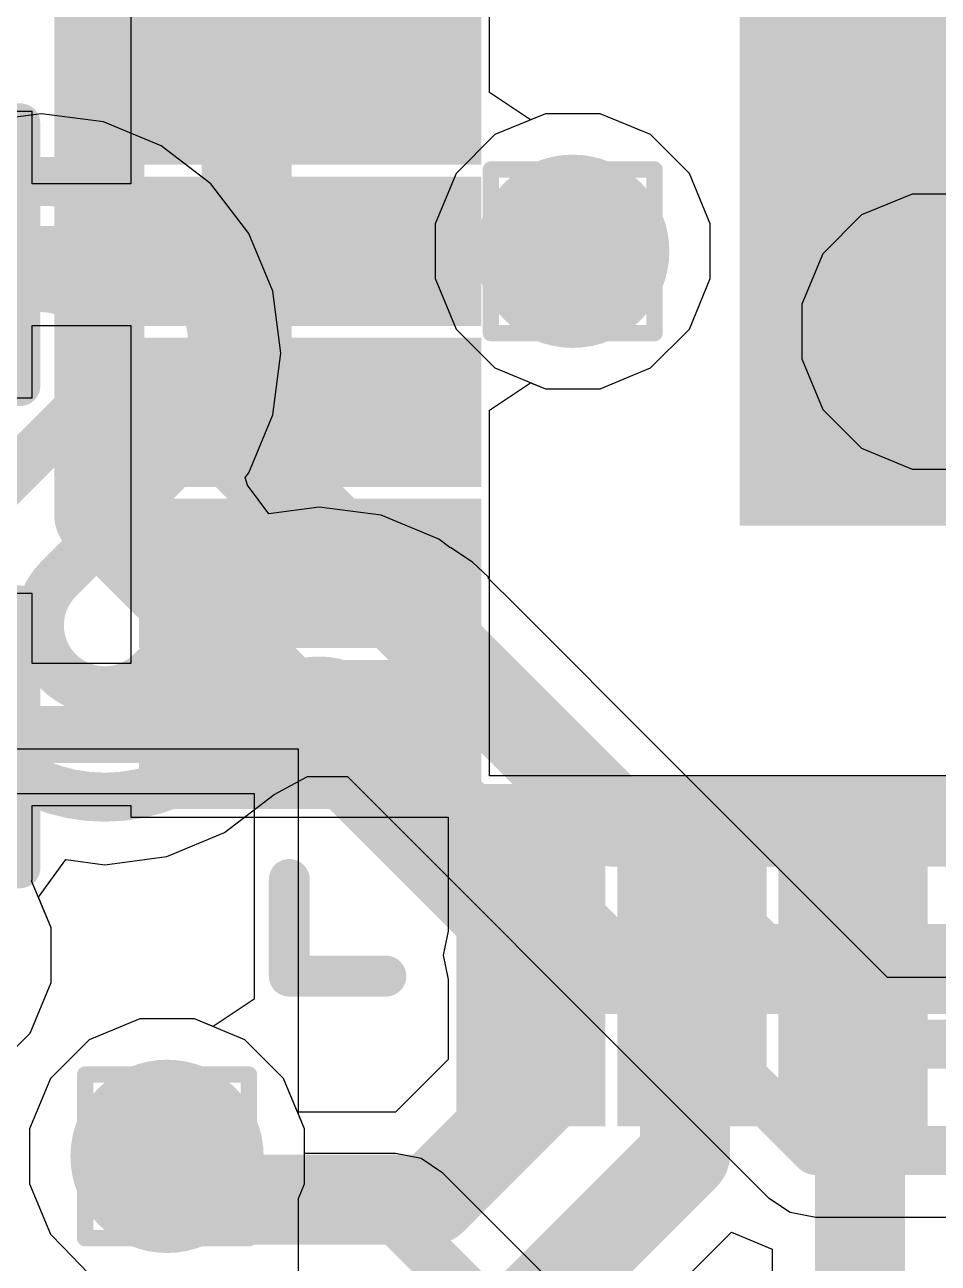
# Model space of a CAD drawing. Header units: inches. Extents: x -11 to 5433, y -4 to 5447.
# Drawn here: x 21.358 to 24.194, y 8.172 to 12.016 of the extents above; entities that cross this region are included whole.
import ezdxf

# ---------------------------------------------------------------- set-up
doc = ezdxf.new("R2010")
doc.units = ezdxf.units.IN
for name, color, linetype in [('Bottom Layer', 5, 'Continuous'), ('Drill Drawing', 1, 'Continuous'), ('Ground', 16, 'Continuous'), ('Power', 76, 'Continuous'), ('Top Layer', 1, 'Continuous'), ('Top Overlay', 2, 'Continuous'), ('Top Paste', 8, 'Continuous'), ('Top Solder', 216, 'Continuous'), ('Via Holes', 16, 'Continuous')]:
    doc.layers.add(name, color=color, linetype=linetype)

# ---------------------------------------------------------------- blocks, each defined once
blk = doc.blocks.new('64_VQFN__9_9__45')
at = {"layer": 'Top Layer'}
for points in [[(-3.00000035, 3.00000289), (3.00000035, 3.00000289), (3.00000035, -2.99999781), (-3.00000035, -2.99999781)], [(-4.865000429999999, -1.61999676), (-4.00499961, -1.61999676), (-4.00499961, -1.87999624), (-4.865000429999999, -1.87999624)], [(-4.865000429999999, -2.1199983), (-4.00499961, -2.1199983), (-4.00499961, -2.37999778), (-4.865000429999999, -2.37999778)], [(-4.865000429999999, -2.6199973), (-4.00499961, -2.6199973), (-4.00499961, -2.87999678), (-4.865000429999999, -2.87999678)], [(-4.865000429999999, -3.11999884), (-4.00499961, -3.11999884), (-4.00499961, -3.379998319999999), (-4.865000429999999, -3.379998319999999)], [(-4.865000429999999, -3.61999784), (-4.00499961, -3.61999784), (-4.00499961, -3.87999732), (-4.865000429999999, -3.87999732)], [(-3.87999986, -4.00499707), (-3.62000038, -4.00499707), (-3.62000038, -4.86499789), (-3.87999986, -4.86499789)], [(-3.38000086, -4.00499707), (-3.12000138, -4.00499707), (-3.12000138, -4.86499789), (-3.38000086, -4.86499789)], [(-2.87999932, -4.00499707), (-2.61999984, -4.00499707), (-2.61999984, -4.86499789), (-2.87999932, -4.86499789)]]:
    blk.add_hatch(color=1, dxfattribs=at).paths.add_polyline_path(points)
at = {"layer": 'Top Paste'}
for points in [[(-4.865000429999999, -1.61999676), (-4.00499961, -1.61999676), (-4.00499961, -1.87999624), (-4.865000429999999, -1.87999624)], [(-4.865000429999999, -2.1199983), (-4.00499961, -2.1199983), (-4.00499961, -2.37999778), (-4.865000429999999, -2.37999778)], [(-4.865000429999999, -2.6199973), (-4.00499961, -2.6199973), (-4.00499961, -2.87999678), (-4.865000429999999, -2.87999678)], [(-4.865000429999999, -3.11999884), (-4.00499961, -3.11999884), (-4.00499961, -3.379998319999999), (-4.865000429999999, -3.379998319999999)], [(-4.865000429999999, -3.61999784), (-4.00499961, -3.61999784), (-4.00499961, -3.87999732), (-4.865000429999999, -3.87999732)], [(-3.87999986, -4.00499707), (-3.62000038, -4.00499707), (-3.62000038, -4.86499789), (-3.87999986, -4.86499789)], [(-3.38000086, -4.00499707), (-3.12000138, -4.00499707), (-3.12000138, -4.86499789), (-3.38000086, -4.86499789)], [(-2.87999932, -4.00499707), (-2.61999984, -4.00499707), (-2.61999984, -4.86499789), (-2.87999932, -4.86499789)]]:
    blk.add_hatch(color=8, dxfattribs=at).paths.add_polyline_path(points)
at = {"layer": 'Top Solder'}
for points in [[(-3.10160035, 3.10160289), (3.10160035, 3.10160289), (3.10160035, -3.10159781), (-3.10160035, -3.10159781)], [(-4.96660043, -1.51839676), (-3.90339961, -1.51839676), (-3.90339961, -1.98159624), (-4.96660043, -1.98159624)], [(-4.96660043, -2.0183983), (-3.90339961, -2.0183983), (-3.90339961, -2.48159778), (-4.96660043, -2.48159778)], [(-4.96660043, -2.5183973), (-3.90339961, -2.5183973), (-3.90339961, -2.98159678), (-4.96660043, -2.98159678)], [(-4.96660043, -3.01839884), (-3.90339961, -3.01839884), (-3.90339961, -3.48159832), (-4.96660043, -3.48159832)], [(-4.96660043, -3.51839784), (-3.90339961, -3.51839784), (-3.90339961, -3.98159732), (-4.96660043, -3.98159732)], [(-3.98159986, -3.90339707), (-3.51840038, -3.90339707), (-3.51840038, -4.96659789), (-3.98159986, -4.96659789)], [(-3.48160086, -3.90339707), (-3.01840138, -3.90339707), (-3.01840138, -4.96659789), (-3.48160086, -4.96659789)], [(-2.98159932, -3.90339707), (-2.51839984, -3.90339707), (-2.51839984, -4.96659789), (-2.98159932, -4.96659789)]]:
    blk.add_hatch(color=216, dxfattribs=at).paths.add_polyline_path(points)
at = {"layer": 'Top Overlay'}
for points in [[(-4.50000116, -4.49999862, 0.127, 0.127, 0), (-4.50000116, -4.19999668, 0.127, 0.127, 0)], [(-4.50000116, -4.49999862, 0.127, 0.127, 0), (-4.19999922, -4.49999862, 0.127, 0.127, 0)]]:
    blk.add_lwpolyline(points, format="xyseb", dxfattribs=at)
for points in [[(-4.53175116, -4.19999668, 0.0635, 0.0635, 1), (-4.468251159999999, -4.19999668, 0.0635, 0.0635, 1)], [(-4.53175116, -4.49999862, 0.0635, 0.0635, 1), (-4.468251159999999, -4.49999862, 0.0635, 0.0635, 1)], [(-4.53175116, -4.49999862, 0.0635, 0.0635, 1), (-4.468251159999999, -4.49999862, 0.0635, 0.0635, 1)], [(-4.23174922, -4.49999862, 0.0635, 0.0635, 1), (-4.16824922, -4.49999862, 0.0635, 0.0635, 1)]]:
    blk.add_lwpolyline(points, format="xyseb", close=True, dxfattribs=at)
blk = doc.blocks.new('C___0402_184')
at = {"layer": 'Top Layer'}
for points in [[(-0.6985, -0.3175), (-0.6985, 0.3175), (-0.2412999999999999, 0.3175), (-0.2413, -0.3175)], [(0.2412999999999999, -0.3175), (0.2413, 0.3175), (0.6985, 0.3175), (0.6985, -0.3175)]]:
    blk.add_hatch(color=1, dxfattribs=at).paths.add_polyline_path(points)
at = {"layer": 'Top Paste'}
for points in [[(-0.6985, -0.3175), (-0.6985, 0.3175), (-0.2412999999999999, 0.3175), (-0.2413, -0.3175)], [(0.2412999999999999, -0.3175), (0.2413, 0.3175), (0.6985, 0.3175), (0.6985, -0.3175)]]:
    blk.add_hatch(color=8, dxfattribs=at).paths.add_polyline_path(points)
at = {"layer": 'Top Solder'}
for points in [[(-0.7584998799999999, -0.37749988), (-0.7584998799999999, 0.37749988), (-0.18130012, 0.37749988), (-0.18130012, -0.37749988)], [(0.18130012, -0.37749988), (0.18130012, 0.37749988), (0.7584998799999999, 0.37749988), (0.7584998799999999, -0.37749988)]]:
    blk.add_hatch(color=216, dxfattribs=at).paths.add_polyline_path(points)
at = {"layer": 'Top Overlay'}
for points in [[(-0.7874, -0.4064, 0.127, 0.127, 0), (-0.7874, 0.4064, 0.127, 0.127, 0)], [(-0.7874, 0.4064, 0.127, 0.127, 0), (-0.2794, 0.4064, 0.127, 0.127, 0)], [(0.2794, 0.4064, 0.127, 0.127, 0), (0.7874, 0.4064, 0.127, 0.127, 0)], [(0.7874, -0.4064, 0.127, 0.127, 0), (0.7874, 0.4064, 0.127, 0.127, 0)], [(-0.7874, -0.4064, 0.127, 0.127, 0), (-0.2794, -0.4064, 0.127, 0.127, 0)], [(0.2794, -0.4064, 0.127, 0.127, 0), (0.7874, -0.4064, 0.127, 0.127, 0)]]:
    blk.add_lwpolyline(points, format="xyseb", dxfattribs=at)
for points in [[(-0.8191499999999999, 0.4064, 0.0635, 0.0635, 1), (-0.7556499999999999, 0.4064, 0.0635, 0.0635, 1)], [(-0.8191499999999999, 0.4064, 0.0635, 0.0635, 1), (-0.7556499999999999, 0.4064, 0.0635, 0.0635, 1)], [(-0.31115, 0.4064, 0.0635, 0.0635, 1), (-0.24765, 0.4064, 0.0635, 0.0635, 1)], [(0.24765, 0.4064, 0.0635, 0.0635, 1), (0.31115, 0.4064, 0.0635, 0.0635, 1)], [(0.7556499999999999, 0.4064, 0.0635, 0.0635, 1), (0.8191499999999999, 0.4064, 0.0635, 0.0635, 1)], [(0.7556499999999999, 0.4064, 0.0635, 0.0635, 1), (0.8191499999999999, 0.4064, 0.0635, 0.0635, 1)], [(-0.8191499999999999, -0.4064, 0.0635, 0.0635, 1), (-0.7556499999999999, -0.4064, 0.0635, 0.0635, 1)], [(-0.8191499999999999, -0.4064, 0.0635, 0.0635, 1), (-0.7556499999999999, -0.4064, 0.0635, 0.0635, 1)], [(-0.31115, -0.4064, 0.0635, 0.0635, 1), (-0.24765, -0.4064, 0.0635, 0.0635, 1)], [(0.24765, -0.4064, 0.0635, 0.0635, 1), (0.31115, -0.4064, 0.0635, 0.0635, 1)], [(0.7556499999999999, -0.4064, 0.0635, 0.0635, 1), (0.8191499999999999, -0.4064, 0.0635, 0.0635, 1)], [(0.7556499999999999, -0.4064, 0.0635, 0.0635, 1), (0.8191499999999999, -0.4064, 0.0635, 0.0635, 1)]]:
    blk.add_lwpolyline(points, format="xyseb", close=True, dxfattribs=at)
blk = doc.blocks.new('C___0402_187')
at = {"layer": 'Top Layer'}
for points in [[(-0.6985, -0.3175), (-0.6985, 0.3175), (-0.2412999999999999, 0.3175), (-0.2413, -0.3175)], [(0.2412999999999999, -0.3175), (0.2413, 0.3175), (0.6985, 0.3175), (0.6985, -0.3175)]]:
    blk.add_hatch(color=1, dxfattribs=at).paths.add_polyline_path(points)
at = {"layer": 'Top Paste'}
for points in [[(-0.6985, -0.3175), (-0.6985, 0.3175), (-0.2412999999999999, 0.3175), (-0.2413, -0.3175)], [(0.2412999999999999, -0.3175), (0.2413, 0.3175), (0.6985, 0.3175), (0.6985, -0.3175)]]:
    blk.add_hatch(color=8, dxfattribs=at).paths.add_polyline_path(points)
at = {"layer": 'Top Solder'}
for points in [[(-0.7584998799999999, -0.37749988), (-0.7584998799999999, 0.37749988), (-0.18130012, 0.37749988), (-0.18130012, -0.37749988)], [(0.18130012, -0.37749988), (0.18130012, 0.37749988), (0.7584998799999999, 0.37749988), (0.7584998799999999, -0.37749988)]]:
    blk.add_hatch(color=216, dxfattribs=at).paths.add_polyline_path(points)
at = {"layer": 'Top Overlay'}
for points in [[(-0.7874, 0.4064, 0.127, 0.127, 0), (-0.7874, -0.4064, 0.127, 0.127, 0)], [(-0.2794, 0.4064, 0.127, 0.127, 0), (-0.7874, 0.4064, 0.127, 0.127, 0)], [(0.7874, 0.4064, 0.127, 0.127, 0), (0.2794, 0.4064, 0.127, 0.127, 0)], [(0.7874, 0.4064, 0.127, 0.127, 0), (0.7874, -0.4064, 0.127, 0.127, 0)], [(-0.2794, -0.4064, 0.127, 0.127, 0), (-0.7874, -0.4064, 0.127, 0.127, 0)], [(0.7874, -0.4064, 0.127, 0.127, 0), (0.2794, -0.4064, 0.127, 0.127, 0)]]:
    blk.add_lwpolyline(points, format="xyseb", dxfattribs=at)
for points in [[(-0.8191499999999999, 0.4064, 0.0635, 0.0635, 1), (-0.7556499999999999, 0.4064, 0.0635, 0.0635, 1)], [(-0.8191499999999999, 0.4064, 0.0635, 0.0635, 1), (-0.7556499999999999, 0.4064, 0.0635, 0.0635, 1)], [(-0.31115, 0.4064, 0.0635, 0.0635, 1), (-0.24765, 0.4064, 0.0635, 0.0635, 1)], [(0.24765, 0.4064, 0.0635, 0.0635, 1), (0.31115, 0.4064, 0.0635, 0.0635, 1)], [(0.7556499999999999, 0.4064, 0.0635, 0.0635, 1), (0.8191499999999999, 0.4064, 0.0635, 0.0635, 1)], [(0.7556499999999999, 0.4064, 0.0635, 0.0635, 1), (0.8191499999999999, 0.4064, 0.0635, 0.0635, 1)], [(-0.8191499999999999, -0.4064, 0.0635, 0.0635, 1), (-0.7556499999999999, -0.4064, 0.0635, 0.0635, 1)], [(-0.8191499999999999, -0.4064, 0.0635, 0.0635, 1), (-0.7556499999999999, -0.4064, 0.0635, 0.0635, 1)], [(-0.31115, -0.4064, 0.0635, 0.0635, 1), (-0.24765, -0.4064, 0.0635, 0.0635, 1)], [(0.24765, -0.4064, 0.0635, 0.0635, 1), (0.31115, -0.4064, 0.0635, 0.0635, 1)], [(0.7556499999999999, -0.4064, 0.0635, 0.0635, 1), (0.8191499999999999, -0.4064, 0.0635, 0.0635, 1)], [(0.7556499999999999, -0.4064, 0.0635, 0.0635, 1), (0.8191499999999999, -0.4064, 0.0635, 0.0635, 1)]]:
    blk.add_lwpolyline(points, format="xyseb", close=True, dxfattribs=at)

msp = doc.modelspace()

# ---------------------------------------------------------------- hatches: boundary and pattern name
at = {"layer": 'Bottom Layer'}
h = msp.add_hatch(color=5, dxfattribs=at)
edge = h.paths.add_edge_path()
edge.add_arc((23.05963384, 11.31305332), 0.2999994, 0, 360)
h = msp.add_hatch(color=5, dxfattribs=at)
edge = h.paths.add_edge_path()
edge.add_arc((24.1980339, 11.06375486), 0.2999994, 0, 360)
h = msp.add_hatch(color=5, dxfattribs=at)
edge = h.paths.add_edge_path()
edge.add_arc((21.80010118, 8.50365584), 0.2999994, 0, 360)
at = {"layer": 'Ground'}
h = msp.add_hatch(color=16, dxfattribs=at)
edge = h.paths.add_edge_path()
edge.add_arc((23.05963384, 11.31305332), 0.2999994, 0, 360)
h = msp.add_hatch(color=16, dxfattribs=at)
edge = h.paths.add_edge_path()
edge.add_arc((24.1980339, 11.06375486), 0.2999994, 0, 360)
h = msp.add_hatch(color=16, dxfattribs=at)
edge = h.paths.add_edge_path()
edge.add_arc((21.80010118, 8.50365584), 0.2999994, 0, 360)
at = {"layer": 'Power'}
h = msp.add_hatch(color=76, dxfattribs=at)
edge = h.paths.add_edge_path()
edge.add_arc((23.05963384, 11.31305332), 0.2999994, 0, 360)
h = msp.add_hatch(color=76, dxfattribs=at)
edge = h.paths.add_edge_path()
edge.add_arc((24.1980339, 11.06375486), 0.2999994, 0, 360)
h = msp.add_hatch(color=76, dxfattribs=at)
edge = h.paths.add_edge_path()
edge.add_arc((21.80010118, 8.50365584), 0.2999994, 0, 360)
at = {"layer": 'Top Layer'}
h = msp.add_hatch(color=1, dxfattribs=at)
edge = h.paths.add_edge_path()
edge.add_arc((23.05963384, 11.31305332), 0.2999994, 0, 360)
h = msp.add_hatch(color=1, dxfattribs=at)
edge = h.paths.add_edge_path()
edge.add_arc((24.1980339, 11.06375486), 0.2999994, 0, 360)
h = msp.add_hatch(color=1, dxfattribs=at)
edge = h.paths.add_edge_path()
edge.add_arc((21.80010118, 8.50365584), 0.2999994, 0, 360)
at = {"layer": 'Via Holes'}
h = msp.add_hatch(color=7, dxfattribs=at)
edge = h.paths.add_edge_path()
edge.add_arc((23.05963384, 11.31305332), 0.1499997, 0, 360)
h = msp.add_hatch(color=7, dxfattribs=at)
edge = h.paths.add_edge_path()
edge.add_arc((24.1980339, 11.06375486), 0.1499997, 0, 360)
h = msp.add_hatch(color=7, dxfattribs=at)
edge = h.paths.add_edge_path()
edge.add_arc((21.80010118, 8.50365584), 0.1499997, 0, 360)

# ---------------------------------------------------------------- linework, layer by layer
at = {"layer": 'Bottom Layer'}
for points in [[(21.58974854, 10.4936798, 0.2794, 0.2794, 0), (21.58974854, 12.35539058, 0.2794, 0.2794, 0)], [(22.04694854, 10.68305712, 0.2794, 0.2794, 0), (22.04694854, 12.16601326, 0.2794, 0.2794, 0)], [(22.04694854, 10.68305712, 0.2794, 0.2794, 0), (23.18777176, 9.5422339, 0.2794, 0.2794, 0)], [(21.58974854, 10.4936798, 0.2794, 0.2794, 0), (22.99839444, 9.085033899999999, 0.2794, 0.2794, 0)], [(23.18777176, 9.5422339, 0.2794, 0.2794, 0), (28.25331154, 9.5422339, 0.2794, 0.2794, 0)], [(22.99839444, 9.085033899999999, 0.2794, 0.2794, 0), (34.25203208, 9.085033899999999, 0.2794, 0.2794, 0)]]:
    msp.add_lwpolyline(points, format="xyseb", dxfattribs=at)
for points in [[(21.97709854, 10.68305712, 0.1397, 0.1397, 1), (22.11679854, 10.68305712, 0.1397, 0.1397, 1)], [(21.97709854, 10.68305712, 0.1397, 0.1397, 1), (22.11679854, 10.68305712, 0.1397, 0.1397, 1)], [(21.51989854, 10.4936798, 0.1397, 0.1397, 1), (21.65959854, 10.4936798, 0.1397, 0.1397, 1)], [(21.51989854, 10.4936798, 0.1397, 0.1397, 1), (21.65959854, 10.4936798, 0.1397, 0.1397, 1)], [(23.11792176, 9.5422339, 0.1397, 0.1397, 1), (23.25762176, 9.5422339, 0.1397, 0.1397, 1)], [(23.11792176, 9.5422339, 0.1397, 0.1397, 1), (23.25762176, 9.5422339, 0.1397, 0.1397, 1)], [(22.92854444, 9.085033899999999, 0.1397, 0.1397, 1), (23.06824444, 9.085033899999999, 0.1397, 0.1397, 1)], [(22.92854444, 9.085033899999999, 0.1397, 0.1397, 1), (23.06824444, 9.085033899999999, 0.1397, 0.1397, 1)]]:
    msp.add_lwpolyline(points, format="xyseb", close=True, dxfattribs=at)
at = {"layer": 'Drill Drawing'}
for points in [[(22.80563384, 11.56705332, 0.0508, 0.0508, 0), (23.31363384, 11.56705332, 0.0508, 0.0508, 0)], [(22.80563384, 11.05905332, 0.0508, 0.0508, 0), (22.80563384, 11.56705332, 0.0508, 0.0508, 0)], [(23.31363384, 11.05905332, 0.0508, 0.0508, 0), (23.31363384, 11.56705332, 0.0508, 0.0508, 0)], [(22.90723384, 11.46545332, 0.0508, 0.0508, 0), (23.21203384, 11.46545332, 0.0508, 0.0508, 0)], [(22.90723384, 11.16065332, 0.0508, 0.0508, 0), (22.90723384, 11.46545332, 0.0508, 0.0508, 0)], [(23.21203384, 11.16065332, 0.0508, 0.0508, 0), (23.21203384, 11.46545332, 0.0508, 0.0508, 0)], [(23.9440339, 11.31775486, 0.0508, 0.0508, 0), (24.4520339, 11.31775486, 0.0508, 0.0508, 0)], [(23.9440339, 10.80975486, 0.0508, 0.0508, 0), (23.9440339, 11.31775486, 0.0508, 0.0508, 0)], [(24.0456339, 11.21615486, 0.0508, 0.0508, 0), (24.3504339, 11.21615486, 0.0508, 0.0508, 0)], [(24.0456339, 10.91135486, 0.0508, 0.0508, 0), (24.0456339, 11.21615486, 0.0508, 0.0508, 0)], [(22.90723384, 11.16065332, 0.0508, 0.0508, 0), (23.21203384, 11.16065332, 0.0508, 0.0508, 0)], [(22.80563384, 11.05905332, 0.0508, 0.0508, 0), (23.31363384, 11.05905332, 0.0508, 0.0508, 0)], [(24.0456339, 10.91135486, 0.0508, 0.0508, 0), (24.3504339, 10.91135486, 0.0508, 0.0508, 0)], [(23.9440339, 10.80975486, 0.0508, 0.0508, 0), (24.4520339, 10.80975486, 0.0508, 0.0508, 0)], [(21.54610118, 8.757655839999998, 0.0508, 0.0508, 0), (22.05410118, 8.757655839999998, 0.0508, 0.0508, 0)], [(21.54610118, 8.249655839999999, 0.0508, 0.0508, 0), (21.54610118, 8.757655839999998, 0.0508, 0.0508, 0)], [(22.05410118, 8.249655839999999, 0.0508, 0.0508, 0), (22.05410118, 8.757655839999998, 0.0508, 0.0508, 0)], [(21.64770118, 8.65605584, 0.0508, 0.0508, 0), (21.95250118, 8.65605584, 0.0508, 0.0508, 0)], [(21.64770118, 8.35125584, 0.0508, 0.0508, 0), (21.64770118, 8.65605584, 0.0508, 0.0508, 0)], [(21.95250118, 8.35125584, 0.0508, 0.0508, 0), (21.95250118, 8.65605584, 0.0508, 0.0508, 0)], [(21.64770118, 8.35125584, 0.0508, 0.0508, 0), (21.95250118, 8.35125584, 0.0508, 0.0508, 0)], [(21.54610118, 8.249655839999999, 0.0508, 0.0508, 0), (22.05410118, 8.249655839999999, 0.0508, 0.0508, 0)]]:
    msp.add_lwpolyline(points, format="xyseb", dxfattribs=at)
for points in [[(22.79293384, 11.56705332, 0.0254, 0.0254, 1), (22.81833384, 11.56705332, 0.0254, 0.0254, 1)], [(22.79293384, 11.56705332, 0.0254, 0.0254, 1), (22.81833384, 11.56705332, 0.0254, 0.0254, 1)], [(23.30093384, 11.56705332, 0.0254, 0.0254, 1), (23.32633384, 11.56705332, 0.0254, 0.0254, 1)], [(23.30093384, 11.56705332, 0.0254, 0.0254, 1), (23.32633384, 11.56705332, 0.0254, 0.0254, 1)], [(22.89453384, 11.46545332, 0.0254, 0.0254, 1), (22.91993384, 11.46545332, 0.0254, 0.0254, 1)], [(22.89453384, 11.46545332, 0.0254, 0.0254, 1), (22.91993384, 11.46545332, 0.0254, 0.0254, 1)], [(23.19933384, 11.46545332, 0.0254, 0.0254, 1), (23.22473384, 11.46545332, 0.0254, 0.0254, 1)], [(23.19933384, 11.46545332, 0.0254, 0.0254, 1), (23.22473384, 11.46545332, 0.0254, 0.0254, 1)], [(23.9313339, 11.31775486, 0.0254, 0.0254, 1), (23.9567339, 11.31775486, 0.0254, 0.0254, 1)], [(23.9313339, 11.31775486, 0.0254, 0.0254, 1), (23.9567339, 11.31775486, 0.0254, 0.0254, 1)], [(24.0329339, 11.21615486, 0.0254, 0.0254, 1), (24.0583339, 11.21615486, 0.0254, 0.0254, 1)], [(24.0329339, 11.21615486, 0.0254, 0.0254, 1), (24.0583339, 11.21615486, 0.0254, 0.0254, 1)], [(22.89453384, 11.16065332, 0.0254, 0.0254, 1), (22.91993384, 11.16065332, 0.0254, 0.0254, 1)], [(22.89453384, 11.16065332, 0.0254, 0.0254, 1), (22.91993384, 11.16065332, 0.0254, 0.0254, 1)], [(23.19933384, 11.16065332, 0.0254, 0.0254, 1), (23.22473384, 11.16065332, 0.0254, 0.0254, 1)], [(23.19933384, 11.16065332, 0.0254, 0.0254, 1), (23.22473384, 11.16065332, 0.0254, 0.0254, 1)], [(22.79293384, 11.05905332, 0.0254, 0.0254, 1), (22.81833384, 11.05905332, 0.0254, 0.0254, 1)], [(22.79293384, 11.05905332, 0.0254, 0.0254, 1), (22.81833384, 11.05905332, 0.0254, 0.0254, 1)], [(23.30093384, 11.05905332, 0.0254, 0.0254, 1), (23.32633384, 11.05905332, 0.0254, 0.0254, 1)], [(23.30093384, 11.05905332, 0.0254, 0.0254, 1), (23.32633384, 11.05905332, 0.0254, 0.0254, 1)], [(24.0329339, 10.91135486, 0.0254, 0.0254, 1), (24.0583339, 10.91135486, 0.0254, 0.0254, 1)], [(24.0329339, 10.91135486, 0.0254, 0.0254, 1), (24.0583339, 10.91135486, 0.0254, 0.0254, 1)], [(23.9313339, 10.80975486, 0.0254, 0.0254, 1), (23.9567339, 10.80975486, 0.0254, 0.0254, 1)], [(23.9313339, 10.80975486, 0.0254, 0.0254, 1), (23.9567339, 10.80975486, 0.0254, 0.0254, 1)], [(21.53340118, 8.757655839999998, 0.0254, 0.0254, 1), (21.55880118, 8.757655839999998, 0.0254, 0.0254, 1)], [(21.53340118, 8.757655839999998, 0.0254, 0.0254, 1), (21.55880118, 8.757655839999998, 0.0254, 0.0254, 1)], [(22.04140118, 8.757655839999998, 0.0254, 0.0254, 1), (22.06680118, 8.757655839999998, 0.0254, 0.0254, 1)], [(22.04140118, 8.757655839999998, 0.0254, 0.0254, 1), (22.06680118, 8.757655839999998, 0.0254, 0.0254, 1)], [(21.63500118, 8.65605584, 0.0254, 0.0254, 1), (21.66040118, 8.65605584, 0.0254, 0.0254, 1)], [(21.63500118, 8.65605584, 0.0254, 0.0254, 1), (21.66040118, 8.65605584, 0.0254, 0.0254, 1)], [(21.93980118, 8.65605584, 0.0254, 0.0254, 1), (21.96520118, 8.65605584, 0.0254, 0.0254, 1)], [(21.93980118, 8.65605584, 0.0254, 0.0254, 1), (21.96520118, 8.65605584, 0.0254, 0.0254, 1)], [(21.63500118, 8.35125584, 0.0254, 0.0254, 1), (21.66040118, 8.35125584, 0.0254, 0.0254, 1)], [(21.63500118, 8.35125584, 0.0254, 0.0254, 1), (21.66040118, 8.35125584, 0.0254, 0.0254, 1)], [(21.93980118, 8.35125584, 0.0254, 0.0254, 1), (21.96520118, 8.35125584, 0.0254, 0.0254, 1)], [(21.93980118, 8.35125584, 0.0254, 0.0254, 1), (21.96520118, 8.35125584, 0.0254, 0.0254, 1)], [(21.53340118, 8.249655839999999, 0.0254, 0.0254, 1), (21.55880118, 8.249655839999999, 0.0254, 0.0254, 1)], [(21.53340118, 8.249655839999999, 0.0254, 0.0254, 1), (21.55880118, 8.249655839999999, 0.0254, 0.0254, 1)], [(22.04140118, 8.249655839999999, 0.0254, 0.0254, 1), (22.06680118, 8.249655839999999, 0.0254, 0.0254, 1)], [(22.04140118, 8.249655839999999, 0.0254, 0.0254, 1), (22.06680118, 8.249655839999999, 0.0254, 0.0254, 1)]]:
    msp.add_lwpolyline(points, format="xyseb", close=True, dxfattribs=at)
at = {"layer": 'Ground'}
for p, q in [((21.41056424, 11.74020512), (21.21827354, 11.71488894)), ((21.60285494, 11.71488894), (21.41056424, 11.74020512)), ((22.97469878, 11.74005272), (22.8177598, 11.67504396)), ((23.1445689, 11.74005272), (22.97469878, 11.74005272)), ((23.30150788, 11.67504396), (23.1445689, 11.74005272)), ((21.78203924, 11.6406676), (21.60285494, 11.71488894)), ((22.8177598, 11.67504396), (22.6976432, 11.55492736)), ((23.42162448, 11.55492736), (23.30150788, 11.67504396)), ((21.93591244, 11.52260078), (21.78203924, 11.6406676)), ((22.6976432, 11.55492736), (22.63263444, 11.39798838)), ((23.48663324, 11.39798838), (23.42162448, 11.55492736)), ((22.05397926, 11.36872758), (21.93591244, 11.52260078)), ((22.63263444, 11.39798838), (22.63263444, 11.22811826)), ((23.48663324, 11.22811826), (23.48663324, 11.39798838)), ((22.1282006, 11.18954328), (22.05397926, 11.36872758)), ((22.63263444, 11.22811826), (22.6976432, 11.07117928)), ((23.42162448, 11.07117928), (23.48663324, 11.22811826)), ((22.15351678, 10.99725258), (22.1282006, 11.18954328)), ((22.6976432, 11.07117928), (22.8177598, 10.95106268)), ((23.30150788, 10.95106268), (23.42162448, 11.07117928)), ((22.1282006, 10.80496188), (22.15351678, 10.99725258)), ((22.8177598, 10.95106268), (22.97469878, 10.88605392)), ((23.1445689, 10.88605392), (23.30150788, 10.95106268)), ((22.97469878, 10.88605392), (23.1445689, 10.88605392)), ((22.05397926, 10.62577758), (22.1282006, 10.80496188)), ((22.04256704, 10.61090334), (22.05397926, 10.62577758)), ((22.05019212, 10.58723308), (22.04256704, 10.61090334)), ((22.11623974, 10.49829244), (22.05019212, 10.58723308)), ((22.27265548, 10.51888676), (22.11623974, 10.49829244)), ((22.46494618, 10.49357058), (22.27265548, 10.51888676)), ((22.64413048, 10.41934924), (22.46494618, 10.49357058)), ((22.67790232, 10.39343616), (22.64413048, 10.41934924)), ((22.6807522, 10.39286974), (22.67790232, 10.39343616)), ((22.74797076, 10.34796508), (22.6807522, 10.39286974)), ((22.79800876, 10.30128242), (22.74797076, 10.34796508)), ((22.79632728, 10.29960094), (22.79800876, 10.30128242)), ((22.8859334, 10.20999228), (22.79632728, 10.29960094)), ((23.34862234, 9.7473008), (22.8859334, 10.20999228)), ((23.34862996, 9.747295719999999), (23.34862234, 9.7473008)), ((23.47087, 9.625053139999999), (23.34862996, 9.747295719999999)), ((22.13223412, 9.626526339999998), (22.23589406, 9.68288132)), ((22.23589406, 9.68288132), (22.36007974, 9.68288132)), ((22.36007974, 9.68288132), (22.82214892, 9.22081214)), ((21.97836346, 9.50846206), (22.13223412, 9.626526339999998)), ((23.47090048, 9.62503282), (23.47087, 9.625053139999999)), ((24.03685312, 9.059080179999999), (23.47090048, 9.62503282)), ((21.79917916, 9.43424072), (21.97836346, 9.50846206)), ((21.40054394, 9.30799256), (21.48590064, 9.42485288)), ((21.48590064, 9.42485288), (21.60688846, 9.40892454)), ((21.60688846, 9.40892454), (21.79917916, 9.43424072)), ((21.4398987, 9.212988939999999), (21.40054394, 9.30799256)), ((21.4398987, 9.04311882), (21.4398987, 9.212988939999999)), ((22.82214892, 9.22081214), (22.82216416, 9.22080198)), ((22.82216416, 9.22080198), (22.9444042, 9.09856448)), ((22.9444042, 9.09856448), (22.94441436, 9.098549239999999)), ((22.94441436, 9.098549239999999), (23.66776318, 8.375200419999999)), ((21.37488994, 8.886179839999999), (21.4398987, 9.04311882)), ((24.9715147, 9.059080179999999), (24.03685312, 9.059080179999999)), ((21.71516612, 8.930655239999998), (21.55822714, 8.865646479999999)), ((21.88503624, 8.930655239999998), (21.71516612, 8.930655239999998)), ((22.04197522, 8.865646479999999), (21.88503624, 8.930655239999998)), ((21.25477334, 8.76606324), (21.37488994, 8.886179839999999)), ((21.55822714, 8.865646479999999), (21.43811054, 8.74552988)), ((22.16209182, 8.74552988), (22.04197522, 8.865646479999999)), ((21.43811054, 8.74552988), (21.37310178, 8.588590899999998)), ((22.22710058, 8.588590899999998), (22.16209182, 8.74552988)), ((21.37310178, 8.588590899999998), (21.37310178, 8.41872078)), ((22.22710058, 8.51243662), (22.22710058, 8.588590899999998)), ((22.50981782, 8.51243662), (22.22710058, 8.51243662)), ((22.50983052, 8.51243916), (22.50981782, 8.51243662)), ((22.58911662, 8.496665759999999), (22.50983052, 8.51243916)), ((22.6563301, 8.45175602), (22.58911662, 8.496665759999999)), ((23.27026334, 7.83782024), (22.6563301, 8.45175602)), ((21.37310178, 8.41872078), (21.43811054, 8.2617818)), ((23.66776318, 8.375200419999999), (23.73497666, 8.33029068)), ((23.73497666, 8.33029068), (23.81426276, 8.314517279999999)), ((23.81426276, 8.314517279999999), (23.81427546, 8.31451982)), ((23.81427546, 8.31451982), (25.19409236, 8.31451982)), ((21.43811054, 8.2617818), (21.47676934, 8.223123)), ((21.47676934, 8.223123), (21.55676918, 8.14015644))]:
    msp.add_line(p, q, dxfattribs=at)
for points in [[(21.03339456, 11.37441972, 0.1524, 0.1524, -0.4142175073074995), (21.78773392, 11.37441972, 0.1524, 0.1524, 0)], [(21.78773392, 11.37441972, 0.1524, 0.1524, -0.4142145486023437), (21.78773392, 10.6200829, 0.1524, 0.1524, 0)], [(21.2675089, 11.14156522, 0.1524, 0.1524, -0.41294042440532), (21.55425204, 11.14093784, 0.1524, 0.1524, 0)], [(21.55425204, 11.14093784, 0.1524, 0.1524, -0.4142161512121741), (21.5542495, 10.85356732, 0.1524, 0.1524, 0)], [(21.22971878, 10.52903914, 0.1524, 0.1524, 0), (21.5542495, 10.85356732, 0.1524, 0.1524, 0)], [(21.4632032, 10.29555472, 0.1524, 0.1524, 0), (21.78773392, 10.6200829, 0.1524, 0.1524, 0)], [(21.8954858, 10.1531039, 0.1524, 0.1524, -0.3742973214153039), (22.59427536, 10.20146042, 0.1524, 0.1524, 0)], [(21.75057372, 10.00818928, 0.1524, 0.1524, -0.9999867418257857), (21.46320066, 10.29555472, 0.1524, 0.1524, 0)], [(21.46320066, 10.29555472, 0.1524, 0.1524, 0), (21.4632032, 10.29555472, 0.1524, 0.1524, 0)], [(22.59427536, 10.20146042, 0.1524, 0.1524, 0), (22.6014661, 10.20146042, 0.1524, 0.1524, 0)], [(22.6014661, 10.20146042, 0.1524, 0.1524, 0), (22.64968546, 10.15324106, 0.1524, 0.1524, 0)], [(21.75057372, 10.00818928, 0.1524, 0.1524, 0), (21.8954858, 10.15310136, 0.1524, 0.1524, 0)], [(21.8954858, 10.15310136, 0.1524, 0.1524, 0), (21.8954858, 10.1531039, 0.1524, 0.1524, 0)], [(22.64968292, 10.1532436, 0.1524, 0.1524, -9.175670784621713e-05), (22.64982262, 10.1531039, 0.1524, 0.1524, 0)], [(22.64982262, 10.1531039, 0.1524, 0.1524, 0), (23.20213038, 9.60079614, 0.1524, 0.1524, 0)], [(22.12897022, 9.91961948, 0.1524, 0.1524, -0.4152443090914809), (22.41684366, 9.919116559999999, 0.1524, 0.1524, 0)], [(21.9840556, 9.774707399999999, 0.1524, 0.1524, 0), (22.12896768, 9.91961948, 0.1524, 0.1524, 0)], [(22.12896768, 9.91961948, 0.1524, 0.1524, 0), (22.12897022, 9.91961948, 0.1524, 0.1524, 0)], [(22.41719418, 9.918768579999998, 0.1524, 0.1524, -0.0007506422168789914), (22.41684366, 9.919116559999999, 0.1524, 0.1524, 0)], [(22.41719418, 9.91876604, 0.1524, 0.1524, 0), (22.9686485, 9.36731172, 0.1524, 0.1524, 0)], [(21.9840556, 9.774707399999999, 0.1524, 0.1524, -0.41387039534664), (21.23016328, 9.774265439999999, 0.1524, 0.1524, 0)], [(23.20213038, 9.60079614, 0.1524, 0.1524, 0), (23.32439582, 9.4785307, 0.1524, 0.1524, 0)], [(23.32439582, 9.4785307, 0.1524, 0.1524, 0), (23.32439836, 9.478533239999999, 0.1524, 0.1524, 0)], [(23.3244009, 9.478533239999999, 0.1524, 0.1524, 0), (23.95103414, 8.851899999999999, 0.1524, 0.1524, 0)], [(22.9686485, 9.367314259999999, 0.1524, 0.1524, 0), (22.96865104, 9.367314259999999, 0.1524, 0.1524, 0)], [(22.96865104, 9.367314259999999, 0.1524, 0.1524, 0), (23.09091648, 9.24504882, 0.1524, 0.1524, 0)], [(23.09091394, 9.24504882, 0.1524, 0.1524, 0), (23.81426276, 8.5217, 0.1524, 0.1524, 0)], [(23.95103414, 8.851899999999999, 0.1524, 0.1524, 0), (25.05733368, 8.851899999999999, 0.1524, 0.1524, 0)], [(21.80010118, 8.50365584, 0.1524, 0.1524, 0), (21.99850058, 8.305256439999999, 0.1524, 0.1524, 0)], [(23.81426276, 8.5217, 0.1524, 0.1524, 0), (25.19410506, 8.5217, 0.1524, 0.1524, 0)], [(21.99850058, 8.305256439999999, 0.1524, 0.1524, 0), (22.50983052, 8.305256439999999, 0.1524, 0.1524, 0)], [(22.50983052, 8.305256439999999, 0.1524, 0.1524, 0), (23.12377138, 7.691315579999999, 0.1524, 0.1524, 0)]]:
    msp.add_lwpolyline(points, format="xyseb", dxfattribs=at)
for points in [[(21.74963392, 11.37441972, 0.0762, 0.0762, 1), (21.82583392, 11.37441972, 0.0762, 0.0762, 1)], [(21.74963392, 11.37441972, 0.0762, 0.0762, 1), (21.82583392, 11.37441972, 0.0762, 0.0762, 1)], [(21.51615204, 11.14093784, 0.0762, 0.0762, 1), (21.59235204, 11.14093784, 0.0762, 0.0762, 1)], [(21.51615204, 11.14093784, 0.0762, 0.0762, 1), (21.59235204, 11.14093784, 0.0762, 0.0762, 1)], [(21.5161495, 10.85356732, 0.0762, 0.0762, 1), (21.5923495, 10.85356732, 0.0762, 0.0762, 1)], [(21.5161495, 10.85356732, 0.0762, 0.0762, 1), (21.5923495, 10.85356732, 0.0762, 0.0762, 1)], [(21.74963392, 10.6200829, 0.0762, 0.0762, 1), (21.82583392, 10.6200829, 0.0762, 0.0762, 1)], [(21.74963392, 10.6200829, 0.0762, 0.0762, 1), (21.82583392, 10.6200829, 0.0762, 0.0762, 1)], [(21.42510066, 10.29555472, 0.0762, 0.0762, 1), (21.50130066, 10.29555472, 0.0762, 0.0762, 1)], [(21.42510066, 10.29555472, 0.0762, 0.0762, 1), (21.50130066, 10.29555472, 0.0762, 0.0762, 1)], [(21.4251032, 10.29555472, 0.0762, 0.0762, 1), (21.5013032, 10.29555472, 0.0762, 0.0762, 1)], [(21.4251032, 10.29555472, 0.0762, 0.0762, 1), (21.5013032, 10.29555472, 0.0762, 0.0762, 1)], [(22.55617536, 10.20146042, 0.0762, 0.0762, 1), (22.63237536, 10.20146042, 0.0762, 0.0762, 1)], [(22.55617536, 10.20146042, 0.0762, 0.0762, 1), (22.63237536, 10.20146042, 0.0762, 0.0762, 1)], [(22.5633661, 10.20146042, 0.0762, 0.0762, 1), (22.6395661, 10.20146042, 0.0762, 0.0762, 1)], [(22.5633661, 10.20146042, 0.0762, 0.0762, 1), (22.6395661, 10.20146042, 0.0762, 0.0762, 1)], [(21.8573858, 10.1531039, 0.0762, 0.0762, 1), (21.9335858, 10.1531039, 0.0762, 0.0762, 1)], [(21.8573858, 10.1531039, 0.0762, 0.0762, 1), (21.9335858, 10.1531039, 0.0762, 0.0762, 1)], [(21.8573858, 10.15310136, 0.0762, 0.0762, 1), (21.9335858, 10.15310136, 0.0762, 0.0762, 1)], [(21.8573858, 10.15310136, 0.0762, 0.0762, 1), (21.9335858, 10.15310136, 0.0762, 0.0762, 1)], [(22.61158292, 10.1532436, 0.0762, 0.0762, 1), (22.68778292, 10.1532436, 0.0762, 0.0762, 1)], [(22.61158546, 10.15324106, 0.0762, 0.0762, 1), (22.68778546, 10.15324106, 0.0762, 0.0762, 1)], [(22.61172262, 10.1531039, 0.0762, 0.0762, 1), (22.68792262, 10.1531039, 0.0762, 0.0762, 1)], [(22.61172262, 10.1531039, 0.0762, 0.0762, 1), (22.68792262, 10.1531039, 0.0762, 0.0762, 1)], [(21.71247372, 10.00818928, 0.0762, 0.0762, 1), (21.78867372, 10.00818928, 0.0762, 0.0762, 1)], [(21.71247372, 10.00818928, 0.0762, 0.0762, 1), (21.78867372, 10.00818928, 0.0762, 0.0762, 1)], [(22.09086768, 9.91961948, 0.0762, 0.0762, 1), (22.16706768, 9.91961948, 0.0762, 0.0762, 1)], [(22.09086768, 9.91961948, 0.0762, 0.0762, 1), (22.16706768, 9.91961948, 0.0762, 0.0762, 1)], [(22.09087022, 9.91961948, 0.0762, 0.0762, 1), (22.16707022, 9.91961948, 0.0762, 0.0762, 1)], [(22.09087022, 9.91961948, 0.0762, 0.0762, 1), (22.16707022, 9.91961948, 0.0762, 0.0762, 1)], [(22.37874366, 9.919116559999999, 0.0762, 0.0762, 1), (22.45494366, 9.919116559999999, 0.0762, 0.0762, 1)], [(22.37874366, 9.919116559999999, 0.0762, 0.0762, 1), (22.45494366, 9.919116559999999, 0.0762, 0.0762, 1)], [(22.37909418, 9.918768579999998, 0.0762, 0.0762, 1), (22.45529418, 9.918768579999998, 0.0762, 0.0762, 1)], [(22.37909418, 9.91876604, 0.0762, 0.0762, 1), (22.45529418, 9.91876604, 0.0762, 0.0762, 1)], [(21.9459556, 9.774707399999999, 0.0762, 0.0762, 1), (22.0221556, 9.774707399999999, 0.0762, 0.0762, 1)], [(21.9459556, 9.774707399999999, 0.0762, 0.0762, 1), (22.0221556, 9.774707399999999, 0.0762, 0.0762, 1)], [(23.16403038, 9.60079614, 0.0762, 0.0762, 1), (23.24023038, 9.60079614, 0.0762, 0.0762, 1)], [(23.16403038, 9.60079614, 0.0762, 0.0762, 1), (23.24023038, 9.60079614, 0.0762, 0.0762, 1)], [(23.28629582, 9.4785307, 0.0762, 0.0762, 1), (23.36249582, 9.4785307, 0.0762, 0.0762, 1)], [(23.28629582, 9.4785307, 0.0762, 0.0762, 1), (23.36249582, 9.4785307, 0.0762, 0.0762, 1)], [(23.28629836, 9.478533239999999, 0.0762, 0.0762, 1), (23.36249836, 9.478533239999999, 0.0762, 0.0762, 1)], [(23.2863009, 9.478533239999999, 0.0762, 0.0762, 1), (23.3625009, 9.478533239999999, 0.0762, 0.0762, 1)], [(22.9305485, 9.367314259999999, 0.0762, 0.0762, 1), (23.0067485, 9.367314259999999, 0.0762, 0.0762, 1)], [(22.9305485, 9.36731172, 0.0762, 0.0762, 1), (23.0067485, 9.36731172, 0.0762, 0.0762, 1)], [(22.93055104, 9.367314259999999, 0.0762, 0.0762, 1), (23.00675104, 9.367314259999999, 0.0762, 0.0762, 1)], [(22.93055104, 9.367314259999999, 0.0762, 0.0762, 1), (23.00675104, 9.367314259999999, 0.0762, 0.0762, 1)], [(23.05281394, 9.24504882, 0.0762, 0.0762, 1), (23.12901394, 9.24504882, 0.0762, 0.0762, 1)], [(23.05281648, 9.24504882, 0.0762, 0.0762, 1), (23.12901648, 9.24504882, 0.0762, 0.0762, 1)], [(23.91293414, 8.851899999999999, 0.0762, 0.0762, 1), (23.98913414, 8.851899999999999, 0.0762, 0.0762, 1)], [(23.91293414, 8.851899999999999, 0.0762, 0.0762, 1), (23.98913414, 8.851899999999999, 0.0762, 0.0762, 1)], [(21.76200118, 8.50365584, 0.0762, 0.0762, 1), (21.83820118, 8.50365584, 0.0762, 0.0762, 1)], [(23.77616276, 8.5217, 0.0762, 0.0762, 1), (23.85236276, 8.5217, 0.0762, 0.0762, 1)], [(23.77616276, 8.5217, 0.0762, 0.0762, 1), (23.85236276, 8.5217, 0.0762, 0.0762, 1)], [(21.96040058, 8.305256439999999, 0.0762, 0.0762, 1), (22.03660058, 8.305256439999999, 0.0762, 0.0762, 1)], [(21.96040058, 8.305256439999999, 0.0762, 0.0762, 1), (22.03660058, 8.305256439999999, 0.0762, 0.0762, 1)], [(22.47173052, 8.305256439999999, 0.0762, 0.0762, 1), (22.54793052, 8.305256439999999, 0.0762, 0.0762, 1)], [(22.47173052, 8.305256439999999, 0.0762, 0.0762, 1), (22.54793052, 8.305256439999999, 0.0762, 0.0762, 1)]]:
    msp.add_lwpolyline(points, format="xyseb", close=True, dxfattribs=at)
at = {"layer": 'Power'}
for p, q in [((24.11309884, 11.49075426), (23.95615986, 11.4257455)), ((24.28296896, 11.49075426), (24.11309884, 11.49075426)), ((23.95615986, 11.4257455), (23.83604326, 11.3056289)), ((23.83604326, 11.3056289), (23.7710345, 11.14868992)), ((23.7710345, 11.14868992), (23.7710345, 10.9788198)), ((23.7710345, 10.9788198), (23.83604326, 10.82188082)), ((23.83604326, 10.82188082), (23.95615986, 10.70176422)), ((23.95615986, 10.70176422), (24.11309884, 10.63675546)), ((24.11309884, 10.63675546), (24.28296896, 10.63675546)), ((22.20787786, 9.76713312), (19.5318761, 9.76713312)), ((22.20787786, 8.6349967), (22.20787786, 9.76713312)), ((20.30976126, 9.629668319999999), (22.07041306, 9.629668319999999)), ((22.07041306, 9.629668319999999), (22.07041306, 8.991333299999999)), ((22.07041306, 8.991333299999999), (21.94341052, 8.906474439999998)), ((21.71516612, 8.930655239999998), (21.55822714, 8.865646479999999)), ((21.88503624, 8.930655239999998), (21.71516612, 8.930655239999998)), ((21.94341052, 8.906474439999998), (21.88503624, 8.930655239999998)), ((21.55822714, 8.865646479999999), (21.43811054, 8.74552988)), ((21.43811054, 8.74552988), (21.37310178, 8.588590899999998)), ((22.22710058, 8.588590899999998), (22.20787786, 8.6349967)), ((21.37310178, 8.588590899999998), (21.37310178, 8.41872078)), ((22.22710058, 8.41872078), (22.22710058, 8.588590899999998)), ((21.37310178, 8.41872078), (21.43811054, 8.2617818)), ((22.20787786, 8.372314979999999), (22.22710058, 8.41872078)), ((22.20787786, 7.9079979), (22.20787786, 8.372314979999999)), ((21.43811054, 8.2617818), (21.47676934, 8.223123)), ((21.47676934, 8.223123), (21.55676918, 8.14015644))]:
    msp.add_line(p, q, dxfattribs=at)
at = {"layer": 'Top Layer'}
for p, q in [((21.68763506, 12.55605312), (21.68763506, 11.52258554)), ((22.80163334, 11.8058311), (22.80163334, 12.36708474)), ((22.92863588, 11.72097224), (22.80163334, 11.8058311)), ((21.38150664, 11.74695644), (20.67030664, 11.74695644)), ((21.38150664, 11.52258554), (21.38150664, 11.74695644)), ((22.97469878, 11.74005272), (22.92863588, 11.72097224)), ((23.1445689, 11.74005272), (22.97469878, 11.74005272)), ((23.30150788, 11.67504396), (23.1445689, 11.74005272)), ((23.42162448, 11.55492736), (23.30150788, 11.67504396)), ((23.48663324, 11.39798838), (23.42162448, 11.55492736)), ((21.68763506, 11.52258554), (21.38150664, 11.52258554)), ((23.48663324, 11.22811826), (23.48663324, 11.39798838)), ((23.42162448, 11.07117928), (23.48663324, 11.22811826)), ((21.38150664, 10.85795644), (21.38150664, 11.08232734)), ((21.38150664, 11.08232734), (21.68763506, 11.08232734)), ((21.68763506, 11.08232734), (21.68763506, 10.03318288)), ((23.30150788, 10.95106268), (23.42162448, 11.07117928)), ((23.1445689, 10.88605392), (23.30150788, 10.95106268)), ((22.80163334, 10.82027554), (22.92863588, 10.9051344)), ((22.92863588, 10.9051344), (22.97469878, 10.88605392)), ((22.97469878, 10.88605392), (23.1445689, 10.88605392)), ((20.67030664, 10.85795644), (21.38150664, 10.85795644)), ((22.80163334, 9.68505302), (22.80163334, 10.82027554)), ((21.38150664, 10.2502843), (20.67030664, 10.2502843)), ((21.38150664, 10.03318288), (21.38150664, 10.2502843)), ((21.68763506, 10.03318288), (21.38150664, 10.03318288)), ((24.97089748, 9.68505302), (22.80163334, 9.68505302)), ((21.38150664, 9.3612843), (21.38150664, 9.59292468)), ((21.38150664, 9.59292468), (21.68763506, 9.59292468)), ((21.68763506, 9.59292468), (21.68763506, 9.55605404)), ((21.68763506, 9.55605404), (22.67263436, 9.55605404)), ((22.67263436, 9.55605404), (22.67263436, 9.20309056)), ((21.37963212, 9.358477599999999), (21.38150918, 9.3612843)), ((21.4398987, 9.212988939999999), (21.37963212, 9.358477599999999)), ((21.38150918, 9.3612843), (21.38150664, 9.3612843)), ((21.4398987, 9.04311882), (21.4398987, 9.212988939999999)), ((22.67263436, 9.20309056), (22.65770932, 9.12805388)), ((22.65770932, 9.12805388), (22.67263436, 9.0530172)), ((21.37488994, 8.886179839999999), (21.4398987, 9.04311882)), ((22.67263436, 9.0530172), (22.67263436, 8.80421404)), ((21.71516612, 8.930655239999998), (21.55822714, 8.865646479999999)), ((21.88503624, 8.930655239999998), (21.71516612, 8.930655239999998)), ((22.04197522, 8.865646479999999), (21.88503624, 8.930655239999998)), ((21.25477334, 8.76606324), (21.37488994, 8.886179839999999)), ((21.55822714, 8.865646479999999), (21.43811054, 8.74552988)), ((22.16209182, 8.74552988), (22.04197522, 8.865646479999999)), ((22.67263436, 8.80421404), (22.50910154, 8.64068122)), ((21.43811054, 8.74552988), (21.37310178, 8.588590899999998)), ((22.20552328, 8.64068122), (22.16209182, 8.74552988)), ((22.50910154, 8.64068122), (22.20552328, 8.64068122)), ((21.37310178, 8.588590899999998), (21.37310178, 8.41872078)), ((21.37310178, 8.41872078), (21.43811054, 8.2617818)), ((23.0033957, 7.7192759), (23.55210936, 8.26798956)), ((23.55210936, 8.26798956), (23.67910936, 8.21538362)), ((21.43811054, 8.2617818), (21.47676934, 8.223123)), ((21.47676934, 8.223123), (21.55676918, 8.14015644)), ((23.67910936, 8.21538362), (23.67910936, 7.4779251))]:
    msp.add_line(p, q, dxfattribs=at)
for points in [[(20.90113422, 11.30245644, 0.1778, 0.1778, 0), (23.04903696, 11.30245644, 0.1778, 0.1778, 0)], [(23.04903696, 11.30245644, 0.1778, 0.1778, 0), (23.05963384, 11.31305332, 0.1778, 0.1778, 0)], [(20.90617612, 9.813053779999999, 0.1778, 0.1778, 0), (22.2446342, 9.813053779999999, 0.1778, 0.1778, 0)], [(22.9296341, 9.12805388, 0.2794, 0.2794, 0), (22.9510336, 9.10665438, 0.2794, 0.2794, 0)], [(23.4082336, 9.10665438, 0.2794, 0.2794, 0), (23.4296331, 9.12805388, 0.2794, 0.2794, 0)], [(23.92963464, 9.12805388, 0.2794, 0.2794, 0), (23.95103414, 9.10665438, 0.2794, 0.2794, 0)], [(22.9510336, 8.6980522, 0.2794, 0.2794, 0), (22.9510336, 9.10665438, 0.2794, 0.2794, 0)], [(23.4082336, 8.50867488, 0.2794, 0.2794, 0), (23.4082336, 9.10665438, 0.2794, 0.2794, 0)], [(23.95103414, 7.3652888, 0.2794, 0.2794, 0), (23.95103414, 9.10665438, 0.2794, 0.2794, 0)], [(22.62173784, 8.36875644, 0.2794, 0.2794, 0), (22.9510336, 8.6980522, 0.2794, 0.2794, 0)], [(21.80010118, 8.50365584, 0.2794, 0.2794, 0), (21.93500058, 8.36875644, 0.2794, 0.2794, 0)], [(22.81111516, 7.911556439999999, 0.2794, 0.2794, 0), (23.4082336, 8.50867488, 0.2794, 0.2794, 0)], [(21.93500058, 8.36875644, 0.2794, 0.2794, 0), (22.62173784, 8.36875644, 0.2794, 0.2794, 0)]]:
    msp.add_lwpolyline(points, format="xyseb", dxfattribs=at)
for points in [[(23.00458696, 11.30245644, 0.08889999999999999, 0.08889999999999999, 1), (23.09348696, 11.30245644, 0.08889999999999999, 0.08889999999999999, 1)], [(23.00458696, 11.30245644, 0.08889999999999999, 0.08889999999999999, 1), (23.09348696, 11.30245644, 0.08889999999999999, 0.08889999999999999, 1)], [(23.01518384, 11.31305332, 0.08889999999999999, 0.08889999999999999, 1), (23.10408384, 11.31305332, 0.08889999999999999, 0.08889999999999999, 1)], [(22.2001842, 9.813053779999999, 0.08889999999999999, 0.08889999999999999, 1), (22.2890842, 9.813053779999999, 0.08889999999999999, 0.08889999999999999, 1)], [(22.8597841, 9.12805388, 0.1397, 0.1397, 1), (22.9994841, 9.12805388, 0.1397, 0.1397, 1)], [(23.3597831, 9.12805388, 0.1397, 0.1397, 1), (23.4994831, 9.12805388, 0.1397, 0.1397, 1)], [(23.85978464, 9.12805388, 0.1397, 0.1397, 1), (23.99948464, 9.12805388, 0.1397, 0.1397, 1)], [(22.8811836, 9.10665438, 0.1397, 0.1397, 1), (23.0208836, 9.10665438, 0.1397, 0.1397, 1)], [(22.8811836, 9.10665438, 0.1397, 0.1397, 1), (23.0208836, 9.10665438, 0.1397, 0.1397, 1)], [(23.3383836, 9.10665438, 0.1397, 0.1397, 1), (23.4780836, 9.10665438, 0.1397, 0.1397, 1)], [(23.3383836, 9.10665438, 0.1397, 0.1397, 1), (23.4780836, 9.10665438, 0.1397, 0.1397, 1)], [(23.88118414, 9.10665438, 0.1397, 0.1397, 1), (24.02088414, 9.10665438, 0.1397, 0.1397, 1)], [(23.88118414, 9.10665438, 0.1397, 0.1397, 1), (24.02088414, 9.10665438, 0.1397, 0.1397, 1)], [(22.8811836, 8.6980522, 0.1397, 0.1397, 1), (23.0208836, 8.6980522, 0.1397, 0.1397, 1)], [(22.8811836, 8.6980522, 0.1397, 0.1397, 1), (23.0208836, 8.6980522, 0.1397, 0.1397, 1)], [(21.73025118, 8.50365584, 0.1397, 0.1397, 1), (21.86995118, 8.50365584, 0.1397, 0.1397, 1)], [(23.3383836, 8.50867488, 0.1397, 0.1397, 1), (23.4780836, 8.50867488, 0.1397, 0.1397, 1)], [(23.3383836, 8.50867488, 0.1397, 0.1397, 1), (23.4780836, 8.50867488, 0.1397, 0.1397, 1)], [(21.86515058, 8.36875644, 0.1397, 0.1397, 1), (22.00485058, 8.36875644, 0.1397, 0.1397, 1)], [(21.86515058, 8.36875644, 0.1397, 0.1397, 1), (22.00485058, 8.36875644, 0.1397, 0.1397, 1)], [(22.55188784, 8.36875644, 0.1397, 0.1397, 1), (22.69158784, 8.36875644, 0.1397, 0.1397, 1)], [(22.55188784, 8.36875644, 0.1397, 0.1397, 1), (22.69158784, 8.36875644, 0.1397, 0.1397, 1)]]:
    msp.add_lwpolyline(points, format="xyseb", close=True, dxfattribs=at)

# ---------------------------------------------------------------- block references
for name, p in [('64_VQFN__9_9__45', (26.67963422, 13.56305136)), ('C___0402_184', (20.55600664, 11.30245644))]:
    msp.add_blockref(name, p)
at = {"rotation": 180}
msp.add_blockref('C___0402_187', (20.55600664, 9.805784300000001), dxfattribs=at)

doc.saveas('drawing.dxf')
